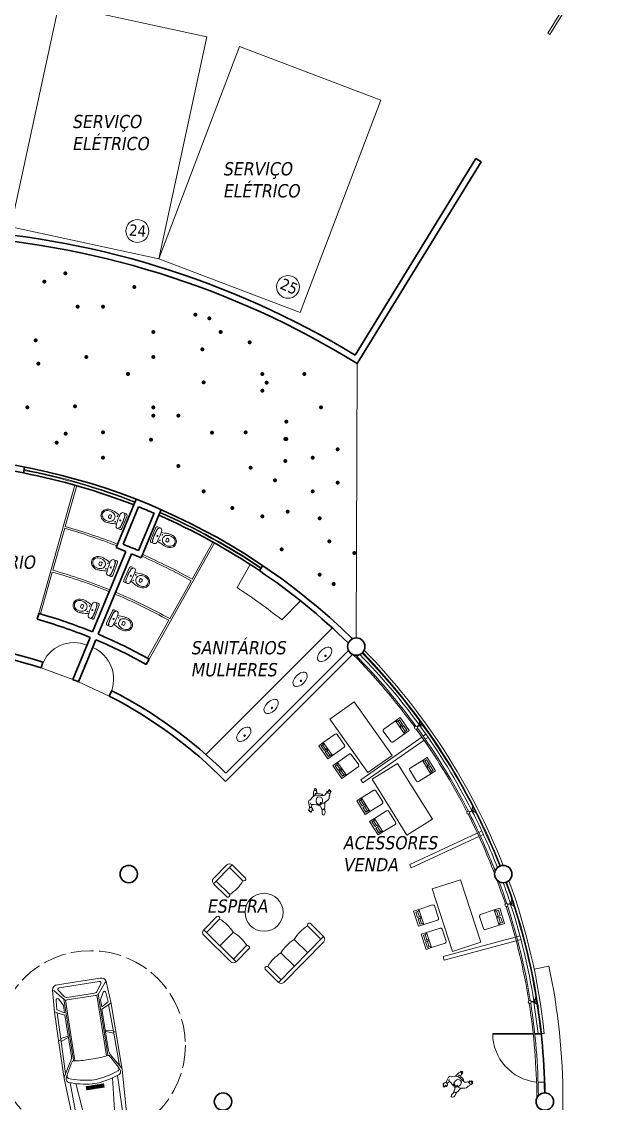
# Model space of a CAD drawing. Header units: millimetres. Extents: x 262 to 370, y -104 to 114.
# Drawn here: x 318.74 to 334.08, y -74.73 to -46.15 of the extents above; entities that cross this region are included whole.
import ezdxf
from ezdxf.enums import TextEntityAlignment as Align

# ---------------------------------------------------------------- set-up
doc = ezdxf.new("R2010")
doc.units = ezdxf.units.MM
doc.header["$LTSCALE"] = 0.1
doc.linetypes.add('ACAD_ISO02W100', pattern=[15, 12, -3])
doc.layers.get('0').update_dxf_attribs({"lineweight": 9})
for name, color, linetype, lineweight in [('detalles', 2, 'Continuous', 9), ('gruesomarco', 20, 'Continuous', 100), ('letreros y cotas', 6, 'Continuous', 13), ('mobiliario', 3, 'Continuous', 13), ('muros', 4, 'Continuous', 30), ('PROYECCIONES', 7, 'ACAD_ISO02W100', 5)]:
    doc.layers.add(name, color=color, linetype=linetype, lineweight=lineweight)
doc.styles.get("Standard").update_dxf_attribs({"font": 'tahoma.ttf', "oblique": 10, "height": 0.35})

# ---------------------------------------------------------------- blocks, each defined once
blk = doc.blocks.new('2SAINVI1')
at = {"color": 0, "linetype": 'ByBlock'}
for p, q in [((0, -0.183), (0, 0.183)), ((0.04, 0.222), (0.112, 0.222)), ((0.413, 0.048), (0.393, 0.048)), ((0.04, -0.222), (0.112, -0.222)), ((0.413, -0.048), (0.393, -0.048))]:
    blk.add_line(p, q, dxfattribs=at)
for centre, radius in [((0.122, 0), 0.0135), ((0.122, 0), 0.0135), ((0.23, 0.08), 0.0075), ((0.23, -0.08), 0.0075)]:
    blk.add_circle(centre, radius, dxfattribs=at)
for centre, radius, start, end in [((0.04, 0.183), 0.04, 90, 180), ((1.54, 0), 1.5, 173.7281, 186.2719), ((1.54, 0), 1.493, 173.6755, 186.3306), ((0.089, 0.16), 0.04, 90, 173.7281), ((0.096, 0.16), 0.04, 100.2428, 173.7859), ((0.112, 0.159), 0.064, 6.7931, 90), ((-1.219, 0), 1.404, 353.2069, 6.7931), ((0.85, -2.286), 2.5, 101.5744, 105.544), ((0.46, 0), 0.18, 173.7581, 186.2419), ((0.396, 0.007), 0.116, 117.4027, 173.7581), ((0.458, -0.112), 0.25, 101.6195, 117.4027), ((0.476, -0.423), 0.6, 94.3794, 102.2907), ((0.676, 0), 0.3, 173.3508, 186.6492), ((0.393, 0.033), 0.015, 90, 173.3508), ((0.451, -0.079), 0.216, 60.8839, 101.6195), ((0.413, 0.018), 0.03, 36.8699, 90), ((0.44, -0.085), 0.26, 51.2869, 92.3028), ((0.389, 0), 0.06, 323.1301, 36.8699), ((0.495, 0), 0.126, 299.1161, 60.8839), ((0.495, 0), 0.16, 312.4362, 47.5638), ((0.04, -0.183), 0.04, 180, 270), ((0.089, -0.16), 0.04, 186.2719, 270), ((0.096, -0.16), 0.04, 186.2141, 259.7572), ((0.112, -0.159), 0.064, 270, 353.2069), ((0.85, 2.286), 2.5, 254.456, 258.4256), ((0.396, -0.007), 0.116, 186.2419, 242.5973), ((0.458, 0.112), 0.25, 242.5973, 258.3805), ((0.476, 0.423), 0.6, 257.7093, 265.6206), ((0.393, -0.033), 0.015, 186.6492, 270), ((0.451, 0.079), 0.216, 258.3805, 299.1161), ((0.413, -0.018), 0.03, 270, 323.1301), ((0.44, 0.085), 0.26, 267.6972, 308.7131)]:
    blk.add_arc(centre, radius, start, end, dxfattribs=at)
blk = doc.blocks.new('p_sillon01')
for p, q in [((-0.25, 0), (0.25, 0)), ((-0.35, -0.1), (-0.35, -0.6)), ((-0.35, -0.1), (0.35, -0.1)), ((-0.25, -0.1), (-0.25, -0.6)), ((0.25, -0.1), (0.25, -0.6)), ((0.35, -0.1), (0.35, -0.6))]:
    blk.add_line(p, q)
for centre, radius, start, end in [((-0.25, -0.1), 0.1, 90, 180), ((0.25, -0.1), 0.1, 0, 90), ((-0.3, -0.579), 0.0542, 202.8178, 337.1822), ((0, 0.381), 1.013, 255.7092, 284.2908), ((0.3, -0.579), 0.0542, 202.8178, 337.1822)]:
    blk.add_arc(centre, radius, start, end)
blk = doc.blocks.new('p_sillon02')
for p, q in [((-0.5, 0), (0.5, 0)), ((-0.6, -0.1), (0.6, -0.1)), ((-0.6, -0.1), (-0.6, -0.6)), ((-0.5, -0.1), (-0.5, -0.6)), ((0, -0.1), (0, -0.6)), ((0.5, -0.6), (0.5, -0.1)), ((0.6, -0.1), (0.6, -0.6))]:
    blk.add_line(p, q)
for centre, radius, start, end in [((-0.5, -0.1), 0.1, 90, 180), ((0.5, -0.1), 0.1, 0, 90), ((-0.55, -0.579), 0.0542, 202.8178, 337.1822), ((-0.25, 0.381), 1.013, 255.7092, 284.2908), ((0.25, 0.381), 1.013, 255.7092, 284.2908), ((0.55, -0.579), 0.0542, 202.8178, 337.1822)]:
    blk.add_arc(centre, radius, start, end)
blk = doc.blocks.new('p_sillon03')
for p, q in [((-0.75, 0), (0.75, 0)), ((-0.85, -0.1), (-0.85, -0.6)), ((-0.85, -0.1), (0.85, -0.1)), ((-0.75, -0.1), (-0.75, -0.6)), ((-0.25, -0.1), (-0.25, -0.6)), ((0.25, -0.1), (0.25, -0.6)), ((0.75, -0.1), (0.75, -0.6)), ((0.85, -0.1), (0.85, -0.6))]:
    blk.add_line(p, q)
for points in [[(-0.75, -0.6, 0.125361), (-0.25, -0.6, 0.125361)], [(-0.25, -0.6, 0.125361), (0.25, -0.6, 0.125361)], [(0.25, -0.6, 0.125361), (0.75, -0.6, 0.125361)]]:
    blk.add_lwpolyline(points, format="xyb")
for centre, radius, start, end in [((-0.75, -0.1), 0.1, 90, 180), ((0.75, -0.1), 0.1, 0, 90), ((-0.8, -0.579), 0.0542, 202.8178, 337.1822), ((0.8, -0.579), 0.0542, 202.8178, 337.1822)]:
    blk.add_arc(centre, radius, start, end)
blk = doc.blocks.new('vanplanta')
for p, q in [((4.697, 0.952), (4.654, 1.026)), ((5.351, 0.762), (5.377, 0.97)), ((5.383, 0.771), (5.456, 0.972)), ((5.412, 0.969), (5.434, 1.032)), ((6.319, 0.99), (6.398, 1.039)), ((6.573, 0.9), (7.584, 0.877)), ((5.998, 0.729), (4.368, 0.729)), ((4.393, 0.687), (6.016, 0.687)), ((6.616, 0.76), (7.6, 0.663)), ((6.732, 0.501), (6.831, 0.501)), ((6.732, 0.481), (6.831, 0.481)), ((6.732, 0.461), (6.831, 0.461)), ((6.732, 0.441), (6.831, 0.441)), ((6.732, 0.421), (6.831, 0.421)), ((6.732, 0.401), (6.831, 0.401)), ((6.732, 0.381), (6.831, 0.381)), ((6.732, 0.361), (6.831, 0.361)), ((6.732, 0.341), (6.831, 0.341)), ((6.732, 0.321), (6.831, 0.321)), ((6.732, 0.301), (6.831, 0.301)), ((6.732, 0.281), (6.831, 0.281)), ((6.732, 0.254), (6.831, 0.254)), ((6.732, 0.234), (6.831, 0.234)), ((6.732, 0.214), (6.831, 0.214)), ((6.732, 0.194), (6.831, 0.194)), ((6.732, 0.174), (6.831, 0.174)), ((6.732, 0.154), (6.831, 0.154)), ((6.732, 0.134), (6.831, 0.134)), ((6.732, 0.114), (6.831, 0.114)), ((6.732, 0.094), (6.831, 0.094)), ((6.732, 0.074), (6.831, 0.074)), ((6.732, 0.054), (6.831, 0.054)), ((6.732, 0.034), (6.831, 0.034)), ((5.998, -0.194), (4.368, -0.194)), ((4.393, -0.153), (6.016, -0.153)), ((5.351, -0.227), (5.377, -0.435)), ((5.383, -0.237), (5.456, -0.437)), ((6.616, -0.226), (7.6, -0.129)), ((4.697, -0.418), (4.654, -0.491)), ((5.412, -0.435), (5.434, -0.498)), ((6.319, -0.456), (6.398, -0.505)), ((6.573, -0.365), (7.584, -0.342))]:
    blk.add_line(p, q)
for points in [[(7.485, 0.984), (6.439, 1.039), (5.487, 1.033), (4.668, 1.027), (4.079, 0.987, 0.397931), (3.963, 0.835), (3.963, -0.301, 0.397931), (4.079, -0.452), (4.668, -0.492), (5.487, -0.498), (6.439, -0.505), (7.485, -0.449), (7.557, -0.44, 0.329901), (7.633, -0.346, 0.028513), (7.656, 0.163), (7.656, 0.267), (7.656, 0.371, 0.028513), (7.633, 0.881, 0.329901), (7.557, 0.975)], [(4.531, 0.764), (4.723, 0.764), (4.612, 0.952), (4.365, 0.932, 0.784734), (4.342, 0.86)], [(4.783, 0.762), (5.893, 0.762, 0.113477), (6.053, 0.827), (6.319, 0.99), (5.456, 0.972), (4.693, 0.952)], [(4.286, -0.178, 0.319954), (4.331, -0.098), (4.331, 0.633, 0.319954), (4.286, 0.712), (4.112, 0.834, 0.676353), (4.046, 0.801), (4.046, -0.266, 0.676353), (4.112, -0.299)], [(4.531, -0.229), (4.723, -0.229), (4.612, -0.417), (4.365, -0.398, -0.784734), (4.342, -0.326)], [(4.783, -0.227), (5.893, -0.227, -0.113477), (6.053, -0.293), (6.319, -0.456), (5.456, -0.437), (4.693, -0.418)]]:
    blk.add_lwpolyline(points, format="xyb", close=True)
for points in [[(4.079, 0.987), (4.105, 0.948), (4.379, 0.72, -0.159767), (4.397, 0.641), (4.397, -0.107, -0.159767), (4.379, -0.185), (4.105, -0.414), (4.079, -0.452)], [(6.041, 0.267), (6.041, 0.202, -0.052762), (6.013, -0.184, 0.202402), (6.023, -0.221, 0.06684), (6.037, -0.235), (6.079, -0.261), (6.356, -0.412, 0.081908), (6.433, -0.451, 0.043097), (6.469, -0.458, 0.320255), (6.557, -0.411, 0.067488), (6.691, 0.2), (6.691, 0.267), (6.691, 0.334, 0.067488), (6.557, 0.945, 0.320255), (6.469, 0.993, 0.043097), (6.433, 0.985, 0.081908), (6.356, 0.946), (6.079, 0.795), (6.037, 0.77, 0.06684), (6.023, 0.756, 0.202402), (6.013, 0.718)], [(6.356, -0.412, 0.131149), (6.4, -0.427, 0.212828), (6.451, -0.405, 0.067282), (6.458, -0.391, 0.068768), (6.591, 0.204), (6.591, 0.267), (6.591, 0.33, 0.068768), (6.458, 0.925, 0.067282), (6.451, 0.94, 0.212828), (6.4, 0.962, 0.131149), (6.356, 0.946, -2.369064)], [(7.512, -0.444, 0.266872), (7.584, -0.341, 0.028531), (7.606, 0.163), (7.606, 0.267), (7.606, 0.372, 0.028531), (7.584, 0.876, 0.266872), (7.512, 0.978, -4.462862)], [(7.556, -0.44, 0.17565), (7.601, -0.344, 0.028509), (7.623, 0.163), (7.623, 0.267), (7.623, 0.371, 0.028509), (7.601, 0.879, 0.17565), (7.556, 0.975, 0.266872)], [(6.013, 0.718, -0.052762), (6.041, 0.333), (6.041, 0.267)]]:
    blk.add_lwpolyline(points, format="xyb")
blk = doc.blocks.new('personasp13')
for points in [[(0.082, -0.064), (0.128, -0.056), (0.175, -0.025), (0.238, 0.027), (0.266, 0.061), (0.269, 0.126), (0.29, 0.154), (0.286, 0.197), (0.307, 0.212), (0.319, 0.25), (0.312, 0.257), (0.298, 0.239), (0.302, 0.275), (0.293, 0.282), (0.283, 0.251), (0.281, 0.293), (0.271, 0.298), (0.264, 0.257), (0.26, 0.286), (0.25, 0.286), (0.242, 0.246), (0.23, 0.243), (0.218, 0.257), (0.207, 0.253), (0.211, 0.234), (0.231, 0.21), (0.207, 0.215), (0.19, 0.203), (0.175, 0.176), (0.156, 0.155), (0.111, 0.147), (0.051, 0.147), (-0.048, 0.155), (-0.103, 0.148), (-0.168, 0.097), (-0.23, 0.022), (-0.226, 0.035), (-0.264, 0.023), (-0.278, -0.026), (-0.261, -0.104), (-0.247, -0.164), (-0.264, -0.21), (-0.273, -0.253), (-0.261, -0.263), (-0.255, -0.241), (-0.252, -0.277), (-0.24, -0.28), (-0.238, -0.268), (-0.235, -0.294), (-0.221, -0.297), (-0.216, -0.275), (-0.211, -0.299), (-0.201, -0.299), (-0.192, -0.224), (-0.182, -0.234), (-0.165, -0.255), (-0.153, -0.246), (-0.168, -0.203), (-0.197, -0.174), (-0.195, -0.155), (-0.187, -0.097), (-0.139, -0.097), (-0.079, -0.107), (-0.009, -0.113)], [(-0.05, 0.197), (-0.06, 0.236), (-0.079, 0.267), (-0.099, 0.291), (-0.125, 0.275), (-0.141, 0.238), (-0.144, 0.178), (-0.154, 0.111)], [(-0.065, 0.25), (-0.063, 0.299), (-0.074, 0.32), (-0.098, 0.325), (-0.12, 0.31), (-0.13, 0.274)], [(0.096, 0.15), (0.074, 0.176), (0.027, 0.19), (-0.019, 0.191), (-0.053, 0.197), (-0.091, 0.197), (-0.111, 0.171)], [(0.231, 0.209), (0.259, 0.207), (0.284, 0.197)], [(-0.249, -0.159), (-0.231, -0.172), (-0.202, -0.174)], [(-0.185, -0.097), (-0.214, -0.09), (-0.237, -0.054)], [(0.082, -0.041), (0.067, -0.063), (0.051, -0.064), (0.043, -0.056), (0.041, -0.036), (0.038, -0.064), (0.029, -0.083), (0.014, -0.088), (-0.005, -0.083), (-0.033, -0.075), (-0.057, -0.064), (-0.067, -0.045)], [(0.024, -0.121), (0.031, -0.123), (0.048, -0.16), (0.067, -0.203), (0.087, -0.225), (0.103, -0.239), (0.123, -0.231), (0.135, -0.201), (0.154, -0.169), (0.158, -0.121), (0.152, -0.105), (0.154, -0.09), (0.161, -0.037)], [(0.147, -0.186), (0.166, -0.296), (0.158, -0.335), (0.134, -0.368), (0.103, -0.368), (0.087, -0.339), (0.082, -0.304), (0.084, -0.267), (0.077, -0.222)]]:
    blk.add_lwpolyline(points)
blk.add_lwpolyline([(0.01, -0.127), (0.019, -0.118), (0.024, -0.102), (0.062, -0.086), (0.084, -0.045), (0.092, -0.001), (0.092, 0.04), (0.069, 0.091), (0.019, 0.11), (-0.043, 0.098), (-0.066, 0.065), (-0.074, 0.006), (-0.067, -0.059), (-0.049, -0.092), (-0.02, -0.099), (-0.009, -0.103), (-0.001, -0.12)], close=True)

msp = doc.modelspace()

# ---------------------------------------------------------------- linework, layer by layer
at = {"layer": 'detalles'}
for p, q in [((327.602, -55.181), (327.575, -62.429)), ((319.248, -63.222), (320.088, -63.527)), ((320.235, -63.588), (321.045, -63.966)), ((329.233, -64.615), (329.239, -64.61)), ((332.273, -71.184), (332.665, -71.102)), ((332.379, -72.88), (332.269, -72.052)), ((331.179, -72.88), (332.248, -72.88)), ((331.179, -72.9), (332.25, -72.9)), ((332.288, -72.88), (332.539, -72.88)), ((332.29, -72.9), (332.471, -72.9))]:
    msp.add_line(p, q, dxfattribs=at)
for centre, radius, start, end in [((320.119, -63.453), 0.9, 67.5334, 160.0038), ((320.265, -63.514), 0.9, 334.9962, 67.4666), ((315.555, -74.68), 16.92, 36.0648, 44.2715), ((315.555, -74.68), 17.08, 21.4299, 44.2749), ((315.555, -74.68), 16.92, 27.0648, 35.9352), ((315.555, -74.68), 16.92, 21.4333, 26.9352), ((315.555, -74.68), 17.08, 6.0494, 19.9797), ((315.555, -74.68), 16.92, 18.0648, 19.9763), ((315.555, -74.68), 16.92, 9.0648, 17.9352), ((332.469, -72.88), 1.291, 180, 264.1099), ((332.469, -72.88), 1.291, 265.8982, 273.9004)]:
    msp.add_arc(centre, radius, start, end, dxfattribs=at)
at = {"layer": 'detalles', "ltscale": 0.1}
msp.add_arc((315.555, -74.68), 17.48, 348.5462, 11.8101, dxfattribs=at)
at = {"layer": 'gruesomarco'}
for p in [(319.887, -52.796), (319.332, -53.016), (321.712, -53.161), (320.218, -53.68), (320.883, -53.68), (323.325, -53.891), (323.69, -53.982), (319.11, -54.568), (322.212, -54.347), (323.994, -54.347), (323.507, -54.803), (324.755, -54.62), (320.44, -55.011), (322.212, -55.011), (319.176, -55.185), (321.547, -55.454), (323.541, -55.675), (325.092, -55.453), (325.211, -55.684), (326.2, -55.454), (325.09, -55.897), (318.889, -56.337), (320.141, -56.31), (322.212, -56.337), (322.212, -56.558), (322.877, -56.558), (326.643, -56.339), (325.728, -56.718), (319.9, -57.033), (320.883, -57.002), (323.763, -57.003), (324.649, -57.002), (319.659, -57.274), (322.151, -57.194), (325.698, -57.174), (325.728, -57.174), (320.883, -57.667), (326.421, -57.668), (327.086, -57.446), (322.877, -57.887), (324.785, -57.934), (325.698, -57.752), (325.424, -58.269), (323.541, -58.553), (326.421, -58.553), (327.086, -58.332), (324.298, -58.998), (325.759, -59.09), (325.092, -59.216), (326.611, -59.272), (326.864, -59.882), (326.864, -59.882), (325.607, -60.093), (327.524, -60.184), (326.611, -60.762), (326.976, -61.005)]:
    msp.add_point(p, dxfattribs=at)
at = {"layer": 'letreros y cotas'}
for centre in [(321.792, -51.679), (325.771, -53.156)]:
    msp.add_circle(centre, 0.3, dxfattribs=at)
at = {"layer": 'mobiliario'}
for p, q in [((319.186, -61.783), (320.141, -58.393)), ((319.885, -59.486), (320.189, -58.407)), ((319.56, -60.641), (319.872, -59.534)), ((322.106, -62.992), (323.828, -59.92)), ((323.236, -60.874), (323.784, -59.896)), ((324.427, -61.101), (324.77, -60.489)), ((319.235, -61.796), (319.546, -60.689)), ((322.649, -61.921), (323.211, -60.918)), ((325.605, -61.949), (326.104, -61.451)), ((322.062, -62.967), (322.625, -61.964)), ((323.6, -65.51), (326.943, -62.166)), ((328.609, -64.617), (328.731, -64.53)), ((328.731, -64.53), (328.974, -64.873)), ((328.609, -64.617), (328.299, -64.837)), ((328.852, -64.96), (328.609, -64.617)), ((328.652, -64.636), (328.628, -64.603)), ((328.652, -64.636), (328.713, -64.592)), ((328.673, -64.621), (328.759, -64.743)), ((328.713, -64.592), (328.8, -64.714)), ((328.738, -64.758), (328.8, -64.714)), ((328.738, -64.758), (328.762, -64.791)), ((328.762, -64.791), (328.738, -64.758)), ((328.762, -64.791), (328.823, -64.747)), ((328.783, -64.776), (328.869, -64.898)), ((328.823, -64.747), (328.91, -64.869)), ((328.848, -64.913), (328.91, -64.869)), ((328.852, -64.96), (328.974, -64.873)), ((329.183, -64.771), (329.297, -64.689)), ((329.189, -64.78), (329.303, -64.697)), ((329.229, -64.738), (329.245, -64.632)), ((329.235, -64.747), (329.341, -64.763)), ((329.24, -64.73), (329.254, -64.644)), ((329.246, -64.738), (329.333, -64.752)), ((329.262, -64.655), (329.269, -64.65)), ((329.3, -64.693), (329.316, -64.681)), ((329.324, -64.741), (329.331, -64.736)), ((329.324, -64.741), (329.331, -64.736)), ((329.353, -64.781), (329.36, -64.776)), ((327.014, -64.974), (326.704, -65.194)), ((327.266, -65.26), (327.07, -64.983)), ((327.694, -66.179), (329.308, -65.049)), ((327.751, -66.261), (329.365, -65.131)), ((328.289, -64.893), (328.486, -65.17)), ((328.542, -65.18), (328.852, -64.96)), ((328.848, -64.913), (328.872, -64.946)), ((329.341, -65.026), (329.415, -64.975)), ((329.398, -65.108), (329.472, -65.057)), ((326.704, -65.194), (326.582, -65.281)), ((326.825, -65.623), (326.582, -65.281)), ((326.707, -65.24), (326.646, -65.284)), ((326.732, -65.407), (326.646, -65.284)), ((326.707, -65.24), (326.684, -65.208)), ((326.773, -65.378), (326.686, -65.255)), ((326.704, -65.194), (326.947, -65.536)), ((326.794, -65.363), (326.732, -65.407)), ((326.817, -65.395), (326.756, -65.439)), ((326.842, -65.561), (326.756, -65.439)), ((326.817, -65.395), (326.794, -65.363)), ((326.794, -65.363), (326.817, -65.395)), ((326.883, -65.533), (326.796, -65.41)), ((326.947, -65.536), (327.257, -65.316)), ((326.947, -65.536), (326.825, -65.623)), ((326.904, -65.518), (326.842, -65.561)), ((326.904, -65.518), (326.927, -65.55)), ((327.075, -65.717), (326.953, -65.804)), ((327.079, -65.763), (327.056, -65.731)), ((327.385, -65.497), (327.075, -65.717)), ((327.075, -65.717), (327.319, -66.059)), ((327.638, -65.783), (327.441, -65.506)), ((328.999, -65.867), (329.322, -65.666)), ((329.322, -65.666), (329.449, -65.587)), ((329.322, -65.666), (329.544, -66.023)), ((329.363, -65.687), (329.342, -65.653)), ((329.363, -65.687), (329.428, -65.647)), ((329.465, -65.801), (329.385, -65.674)), ((329.507, -65.775), (329.428, -65.647)), ((329.671, -65.943), (329.449, -65.587)), ((327.196, -66.146), (326.953, -65.804)), ((327.079, -65.763), (327.017, -65.807)), ((327.104, -65.93), (327.017, -65.807)), ((327.145, -65.901), (327.058, -65.778)), ((327.166, -65.886), (327.104, -65.93)), ((327.189, -65.918), (327.127, -65.962)), ((327.214, -66.085), (327.127, -65.962)), ((327.189, -65.918), (327.166, -65.886)), ((327.166, -65.886), (327.189, -65.918)), ((327.255, -66.056), (327.168, -65.933)), ((327.319, -66.059), (327.628, -65.839)), ((329.166, -66.211), (328.986, -65.922)), ((329.443, -65.815), (329.507, -65.775)), ((329.464, -65.848), (329.443, -65.815)), ((329.443, -65.815), (329.464, -65.848)), ((329.464, -65.848), (329.528, -65.808)), ((329.565, -65.962), (329.486, -65.835)), ((329.607, -65.936), (329.528, -65.808)), ((329.543, -65.976), (329.607, -65.936)), ((329.543, -65.976), (329.564, -66.01)), ((329.544, -66.023), (329.671, -65.943)), ((327.319, -66.059), (327.196, -66.146)), ((327.276, -66.041), (327.214, -66.085)), ((327.276, -66.041), (327.299, -66.073)), ((329.544, -66.023), (329.221, -66.223)), ((327.715, -66.655), (328.038, -66.455)), ((328.093, -66.467), (328.273, -66.756)), ((327.715, -66.655), (327.588, -66.735)), ((327.588, -66.735), (327.81, -67.091)), ((327.716, -66.702), (327.651, -66.742)), ((327.651, -66.742), (327.731, -66.869)), ((327.694, -66.716), (327.773, -66.843)), ((327.716, -66.702), (327.695, -66.668)), ((327.937, -67.012), (327.715, -66.655)), ((327.795, -66.829), (327.731, -66.869)), ((327.816, -66.863), (327.752, -66.903)), ((327.795, -66.829), (327.816, -66.863)), ((327.816, -66.863), (327.795, -66.829)), ((328.26, -66.811), (327.937, -67.012)), ((330.639, -66.879), (330.646, -66.875)), ((327.752, -66.903), (327.831, -67.031)), ((327.794, -66.877), (327.873, -67.004)), ((327.937, -67.012), (327.81, -67.091)), ((327.895, -66.991), (327.831, -67.031)), ((327.895, -66.991), (327.916, -67.025)), ((328.054, -67.2), (328.377, -66.999)), ((328.432, -67.012), (328.611, -67.301)), ((330.565, -67.025), (330.69, -66.962)), ((330.57, -67.034), (330.695, -66.971)), ((330.616, -67), (330.649, -66.898)), ((330.62, -67.009), (330.722, -67.042)), ((330.628, -66.994), (330.655, -66.91)), ((330.633, -67.002), (330.716, -67.03)), ((330.661, -66.923), (330.669, -66.919)), ((330.693, -66.966), (330.711, -66.957)), ((330.71, -67.017), (330.717, -67.014)), ((330.71, -67.017), (330.717, -67.014)), ((330.732, -67.061), (330.739, -67.058)), ((328.054, -67.2), (327.927, -67.279)), ((327.927, -67.279), (328.149, -67.636)), ((328.055, -67.247), (327.99, -67.287)), ((327.99, -67.287), (328.07, -67.414)), ((328.055, -67.247), (328.033, -67.213)), ((328.033, -67.26), (328.112, -67.388)), ((328.276, -67.557), (328.054, -67.2)), ((328.134, -67.374), (328.07, -67.414)), ((328.155, -67.408), (328.091, -67.448)), ((328.133, -67.422), (328.212, -67.549)), ((328.134, -67.374), (328.155, -67.408)), ((328.155, -67.408), (328.134, -67.374)), ((328.599, -67.356), (328.276, -67.557)), ((328.091, -67.448), (328.17, -67.575)), ((328.276, -67.557), (328.149, -67.636)), ((328.234, -67.535), (328.17, -67.575)), ((328.234, -67.535), (328.255, -67.569)), ((328.986, -68.416), (330.771, -67.584)), ((329.028, -68.507), (330.813, -67.675)), ((330.808, -67.567), (330.889, -67.529)), ((330.85, -67.658), (330.932, -67.619)), ((331.578, -69.468), (331.711, -69.425)), ((331.581, -69.477), (331.715, -69.434)), ((331.631, -69.451), (331.68, -69.355)), ((331.645, -69.446), (331.685, -69.368)), ((331.673, -69.334), (331.681, -69.332)), ((331.689, -69.381), (331.697, -69.379)), ((329.231, -69.604), (329.088, -69.65)), ((329.218, -70.049), (329.088, -69.65)), ((329.22, -69.649), (329.148, -69.673)), ((329.195, -69.815), (329.148, -69.673)), ((329.242, -69.8), (329.195, -69.657)), ((329.22, -69.649), (329.207, -69.611)), ((329.592, -69.485), (329.231, -69.604)), ((329.231, -69.604), (329.361, -70.003)), ((329.748, -69.834), (329.642, -69.511)), ((331.22, -69.618), (330.859, -69.736)), ((331.22, -69.618), (331.363, -69.572)), ((331.351, -70.018), (331.22, -69.618)), ((331.256, -69.649), (331.243, -69.611)), ((331.256, -69.649), (331.328, -69.625)), ((331.28, -69.641), (331.327, -69.783)), ((331.328, -69.625), (331.375, -69.768)), ((331.363, -69.572), (331.494, -69.971)), ((331.635, -69.46), (331.73, -69.509)), ((331.648, -69.456), (331.726, -69.496)), ((331.722, -69.482), (331.729, -69.48)), ((331.722, -69.482), (331.729, -69.48)), ((331.737, -69.529), (331.744, -69.527)), ((329.267, -69.792), (329.195, -69.815)), ((329.279, -69.83), (329.207, -69.853)), ((329.254, -69.996), (329.207, -69.853)), ((329.361, -70.003), (329.218, -70.049)), ((329.301, -69.98), (329.254, -69.838)), ((329.326, -69.972), (329.254, -69.996)), ((329.267, -69.792), (329.279, -69.83)), ((329.279, -69.83), (329.267, -69.792)), ((329.326, -69.972), (329.338, -70.01)), ((329.361, -70.003), (329.722, -69.885)), ((330.834, -69.787), (330.939, -70.11)), ((330.99, -70.136), (331.351, -70.018)), ((331.303, -69.791), (331.375, -69.768)), ((331.315, -69.829), (331.303, -69.791)), ((331.303, -69.791), (331.315, -69.829)), ((331.315, -69.829), (331.387, -69.806)), ((331.339, -69.821), (331.386, -69.964)), ((331.351, -70.018), (331.494, -69.971)), ((331.362, -69.972), (331.434, -69.949)), ((331.362, -69.972), (331.374, -70.01)), ((331.387, -69.806), (331.434, -69.949)), ((329.43, -70.213), (329.287, -70.26)), ((329.418, -70.659), (329.287, -70.26)), ((329.419, -70.259), (329.347, -70.282)), ((329.394, -70.425), (329.347, -70.282)), ((329.441, -70.409), (329.395, -70.267)), ((329.419, -70.259), (329.407, -70.221)), ((329.791, -70.095), (329.43, -70.213)), ((329.43, -70.213), (329.56, -70.612)), ((329.947, -70.444), (329.842, -70.121)), ((331.811, -70.324), (331.898, -70.3)), ((329.466, -70.401), (329.394, -70.425)), ((329.478, -70.439), (329.406, -70.463)), ((329.453, -70.606), (329.406, -70.463)), ((329.525, -70.582), (329.453, -70.606)), ((329.5, -70.59), (329.454, -70.447)), ((329.466, -70.401), (329.478, -70.439)), ((329.478, -70.439), (329.466, -70.401)), ((329.525, -70.582), (329.537, -70.62)), ((329.56, -70.612), (329.922, -70.494)), ((329.87, -70.844), (331.772, -70.334)), ((329.895, -70.941), (331.798, -70.431)), ((331.837, -70.42), (331.924, -70.397)), ((329.56, -70.612), (329.418, -70.659)), ((332.196, -72.039), (332.335, -72.017)), ((332.252, -72.03), (332.315, -71.943)), ((332.265, -72.028), (332.317, -71.957)), ((332.311, -71.922), (332.319, -71.921)), ((332.319, -71.971), (332.327, -71.969)), ((332.335, -72.022), (332.355, -72.019)), ((332.198, -72.049), (332.336, -72.027)), ((332.253, -72.04), (332.34, -72.103)), ((332.267, -72.038), (332.338, -72.089)), ((332.336, -72.075), (332.344, -72.074)), ((332.336, -72.075), (332.344, -72.074)), ((332.343, -72.124), (332.351, -72.123))]:
    msp.add_line(p, q, dxfattribs=at)
for points in [[(334.924, -42.869), (334.875, -42.839), (332.638, -46.456), (332.687, -46.486)], [(319.72, -45.701), (323.629, -46.55), (322.356, -52.413), (318.447, -51.565)], [(324.487, -46.804), (328.226, -48.225), (326.095, -53.834), (322.356, -52.413)], [(327.88, -65.989), (326.876, -64.575), (327.52, -64.117), (328.524, -65.532)], [(327.997, -66.164), (328.913, -67.637), (329.584, -67.22), (328.667, -65.747)], [(330.118, -70.712), (329.578, -69.063), (330.329, -68.818), (330.868, -70.467)]]:
    msp.add_lwpolyline(points, close=True, dxfattribs=at)
for centre, radius in [((326.762, -62.903), 0.021), ((326.115, -63.563), 0.021), ((325.348, -64.278), 0.021), ((329.154, -64.799), 0.04), ((324.626, -65.012), 0.021), ((330.532, -67.048), 0.04), ((325.139, -69.679), 0.502), ((331.542, -69.485), 0.04), ((332.158, -72.05), 0.04)]:
    msp.add_circle(centre, radius, dxfattribs=at)
at = {"layer": 'mobiliario', "ltscale": 0.1}
for radius, start, end in [(16.99, 68.7141, 78.9953), (17.01, 68.7127, 78.9953), (16.99, 56.0047, 66.2859), (17.01, 56.0047, 66.2873), (16.22, 51.7092, 56.8391), (14.82, 34.6134, 35), (14.82, 14.6134, 15)]:
    msp.add_arc((315.555, -74.68), radius, start, end, dxfattribs=at)
at = {"layer": 'mobiliario'}
for centre, radius, start, end in [((315.555, -74.68), 15.749, 68.8098, 74.0903), ((315.555, -74.68), 15.799, 68.8057, 74.0909), ((315.555, -74.68), 15.749, 60.9097, 66.1902), ((315.555, -74.68), 15.799, 60.9091, 66.1943), ((315.555, -74.68), 14.549, 67.8151, 74.0753), ((315.555, -74.68), 14.599, 67.814, 74.076), ((315.555, -74.68), 14.549, 60.9247, 67.1849), ((315.555, -74.68), 14.599, 60.924, 67.186), ((315.555, -74.68), 16.79, 36.1181, 44.6819), ((315.555, -74.68), 16.99, 21.4795, 44.2253), ((315.555, -74.68), 17.01, 21.479, 44.2258), ((315.555, -74.68), 16.83, 36.118, 44.4752), ((328.322, -64.87), 0.04, 125.376, 215.376), ((315.555, -74.68), 16.79, 27.1181, 35.8819), ((315.555, -74.68), 16.83, 27.118, 35.882), ((315.555, -74.68), 16.982, 36.1788, 36.3457), ((315.555, -74.68), 16.982, 35.6543, 35.8212), ((327.037, -65.006), 0.04, 35.376, 125.376), ((327.234, -65.284), 0.04, 305.376, 35.376), ((328.519, -65.147), 0.04, 215.376, 305.376), ((327.408, -65.529), 0.04, 35.376, 125.376), ((327.605, -65.807), 0.04, 305.376, 35.376), ((329.02, -65.901), 0.04, 121.8966, 211.8966), ((329.2, -66.189), 0.04, 211.8966, 301.8966), ((328.059, -66.488), 0.04, 31.8966, 121.8966), ((328.239, -66.777), 0.04, 301.8966, 31.8966), ((328.398, -67.033), 0.04, 31.8966, 121.8966), ((315.555, -74.68), 16.79, 21.0229, 26.8819), ((315.555, -74.68), 16.83, 21.2296, 26.882), ((315.555, -74.68), 16.982, 27.1788, 27.3457), ((315.555, -74.68), 16.982, 26.6543, 26.8212), ((328.577, -67.322), 0.04, 301.8966, 31.8966), ((315.555, -74.68), 14.82, 24.6134, 25), ((315.555, -74.68), 16.79, 18.1181, 20.3867), ((315.555, -74.68), 16.83, 18.118, 20.18), ((315.555, -74.68), 16.99, 0.7747, 19.9301), ((315.555, -74.68), 17.01, 0.7742, 19.9306), ((315.555, -74.68), 16.982, 18.1788, 18.3457), ((329.604, -69.523), 0.04, 18.1034, 108.1034), ((315.555, -74.68), 16.79, 9.1181, 17.8819), ((315.555, -74.68), 16.83, 9.118, 17.882), ((315.555, -74.68), 16.982, 17.6543, 17.8212), ((329.71, -69.847), 0.04, 288.1034, 18.1034), ((330.872, -69.775), 0.04, 108.1034, 198.1034), ((329.803, -70.133), 0.04, 18.1034, 108.1034), ((330.977, -70.098), 0.04, 198.1034, 288.1034), ((329.909, -70.456), 0.04, 288.1034, 18.1034), ((332.469, -72.88), 1.291, 98.2484, 99.1368), ((315.555, -74.68), 16.982, 9.1788, 9.3457), ((315.555, -74.68), 16.79, 0.3181, 8.8819), ((315.555, -74.68), 16.83, 0.5248, 8.882), ((315.555, -74.68), 16.982, 8.6543, 8.8212)]:
    msp.add_arc(centre, radius, start, end, dxfattribs=at)
at = {"layer": 'mobiliario', "extrusion": (0, 0, -1)}
for centre in [(326.74, -62.865), (326.092, -63.526), (325.326, -64.24), (324.604, -64.975)]:
    msp.add_ellipse(centre, major_axis=(-0.164, -0.164), ratio=0.575081, dxfattribs=at)
at = {"layer": 'muros'}
for p, q in [((327.549, -54.961), (330.735, -49.763)), ((327.602, -55.181), (330.872, -49.847)), ((330.735, -49.763), (330.872, -49.847)), ((318.784, -58.071), (318.815, -57.914)), ((321.228, -60.042), (321.757, -58.765)), ((321.416, -59.955), (321.826, -58.963)), ((321.822, -60.123), (322.233, -59.132)), ((321.893, -60.317), (322.422, -59.041)), ((320.608, -62.27), (321.488, -60.145)), ((320.756, -62.332), (321.636, -60.207)), ((325.015, -60.651), (325.104, -60.519)), ((319.186, -61.783), (319.143, -61.937)), ((320.088, -63.527), (320.547, -62.418)), ((320.235, -63.588), (320.695, -62.479)), ((324.12, -66.22), (327.466, -62.874)), ((324.127, -66.001), (327.36, -62.768)), ((319.297, -63.069), (319.248, -63.222)), ((322.106, -62.992), (322.028, -63.131)), ((321.118, -63.823), (321.045, -63.966))]:
    msp.add_line(p, q, dxfattribs=at)
for centre in [(327.575, -62.659), (321.565, -68.669), (331.457, -68.669), (324.055, -74.68), (332.555, -74.68)]:
    msp.add_circle(centre, 0.23, dxfattribs=at)
for radius, start, end in [(23.08, 58.6888, 172.379), (22.92, 58.2902, 172.7776), (15.849, 66.7046, 68.2954), (15.699, 67.792, 68.814), (15.699, 66.186, 67.208), (13.239, 67.8421, 74.2722), (13.399, 67.8421, 74.2722), (12.199, 72.1319, 89.6477), (13.239, 60.7278, 67.1579), (13.399, 60.7278, 67.1579), (12.039, 72.1319, 90.357), (12.039, 67.1193, 67.8807), (12.039, 44.643, 62.8681), (12.199, 45.3523, 62.8681)]:
    msp.add_arc((315.555, -74.68), radius, start, end, dxfattribs=at)
at = {"layer": 'muros', "ltscale": 0.1}
for radius, start, end in [(17.08, 45.7251, 89.2749), (16.92, 68.7192, 89.2715), (16.92, 66.755, 68.245), (16.92, 45.7285, 66.2808)]:
    msp.add_arc((315.555, -74.68), radius, start, end, dxfattribs=at)
at = {"layer": 'PROYECCIONES', "ltscale": 0.5}
msp.add_circle((320.561, -73.193), 2.5, dxfattribs=at)

# ---------------------------------------------------------------- block references
at = {"layer": 'mobiliario'}
for name, p, rotation in [('2SAINVI1', (321.452, -59.371), 158.6724523230654), ('2SAINVI1', (321.203, -60.611), 159.8862204724703), ('2SAINVI1', (320.718, -61.738), 159.8862204724703), ('p_sillon01', (323.978, -68.606), 45.48470609192118), ('p_sillon02', (323.902, -70.636), 135.4847060919216), ('p_sillon03', (326.188, -70.996), 225.4847060919211), ('personasp13', (330.241, -74.194), 320.289141629873)]:
    msp.add_blockref(name, p, dxfattribs=dict(at, rotation=rotation))
at = {"layer": 'mobiliario', "xscale": -1}
for p, rotation in [((322.209, -59.684), 156.3275476769355), ((321.508, -60.738), 155.1137795275284), ((321.055, -61.877), 155.1137795275284)]:
    msp.add_blockref('2SAINVI1', p, dxfattribs=dict(at, rotation=rotation))
at = {"layer": 'mobiliario'}
msp.add_blockref('personasp13', (326.59, -66.736), dxfattribs=at)
at = {"layer": 'mobiliario', "color": 0, "rotation": 278.8873168214303}
msp.add_blockref('vanplanta', (319.366, -67.632), dxfattribs=at)

# ---------------------------------------------------------------- texts
at = {"layer": 'detalles', "oblique": 10}
for s, p in [('SERVIÇO', (320.065, -48.961)), ('ELÉTRICO', (320.065, -49.543)), ('SERVIÇO', (324.049, -50.21)), ('ELÉTRICO', (324.049, -50.791)), ('SANITÁRIO', (316.844, -60.603)), ('SANITÁRIOS', (323.2, -62.863)), ('MULHERES', (323.2, -63.444)), ('ACESSORES', (327.22, -68.015)), ('VENDA', (327.22, -68.597)), ('ESPERA', (323.626, -69.69))]:
    msp.add_text(s, height=0.35, dxfattribs=at).set_placement(p)
at = {"layer": 'letreros y cotas'}
for s, rotation, p in [('24', 355.4259, (321.8, -51.666)), ('25', 336.304, (325.8, -53.143))]:
    msp.add_text(s, height=0.3, rotation=rotation, dxfattribs=at).set_placement(p, align=Align.MIDDLE_CENTER)

doc.saveas('drawing.dxf')
